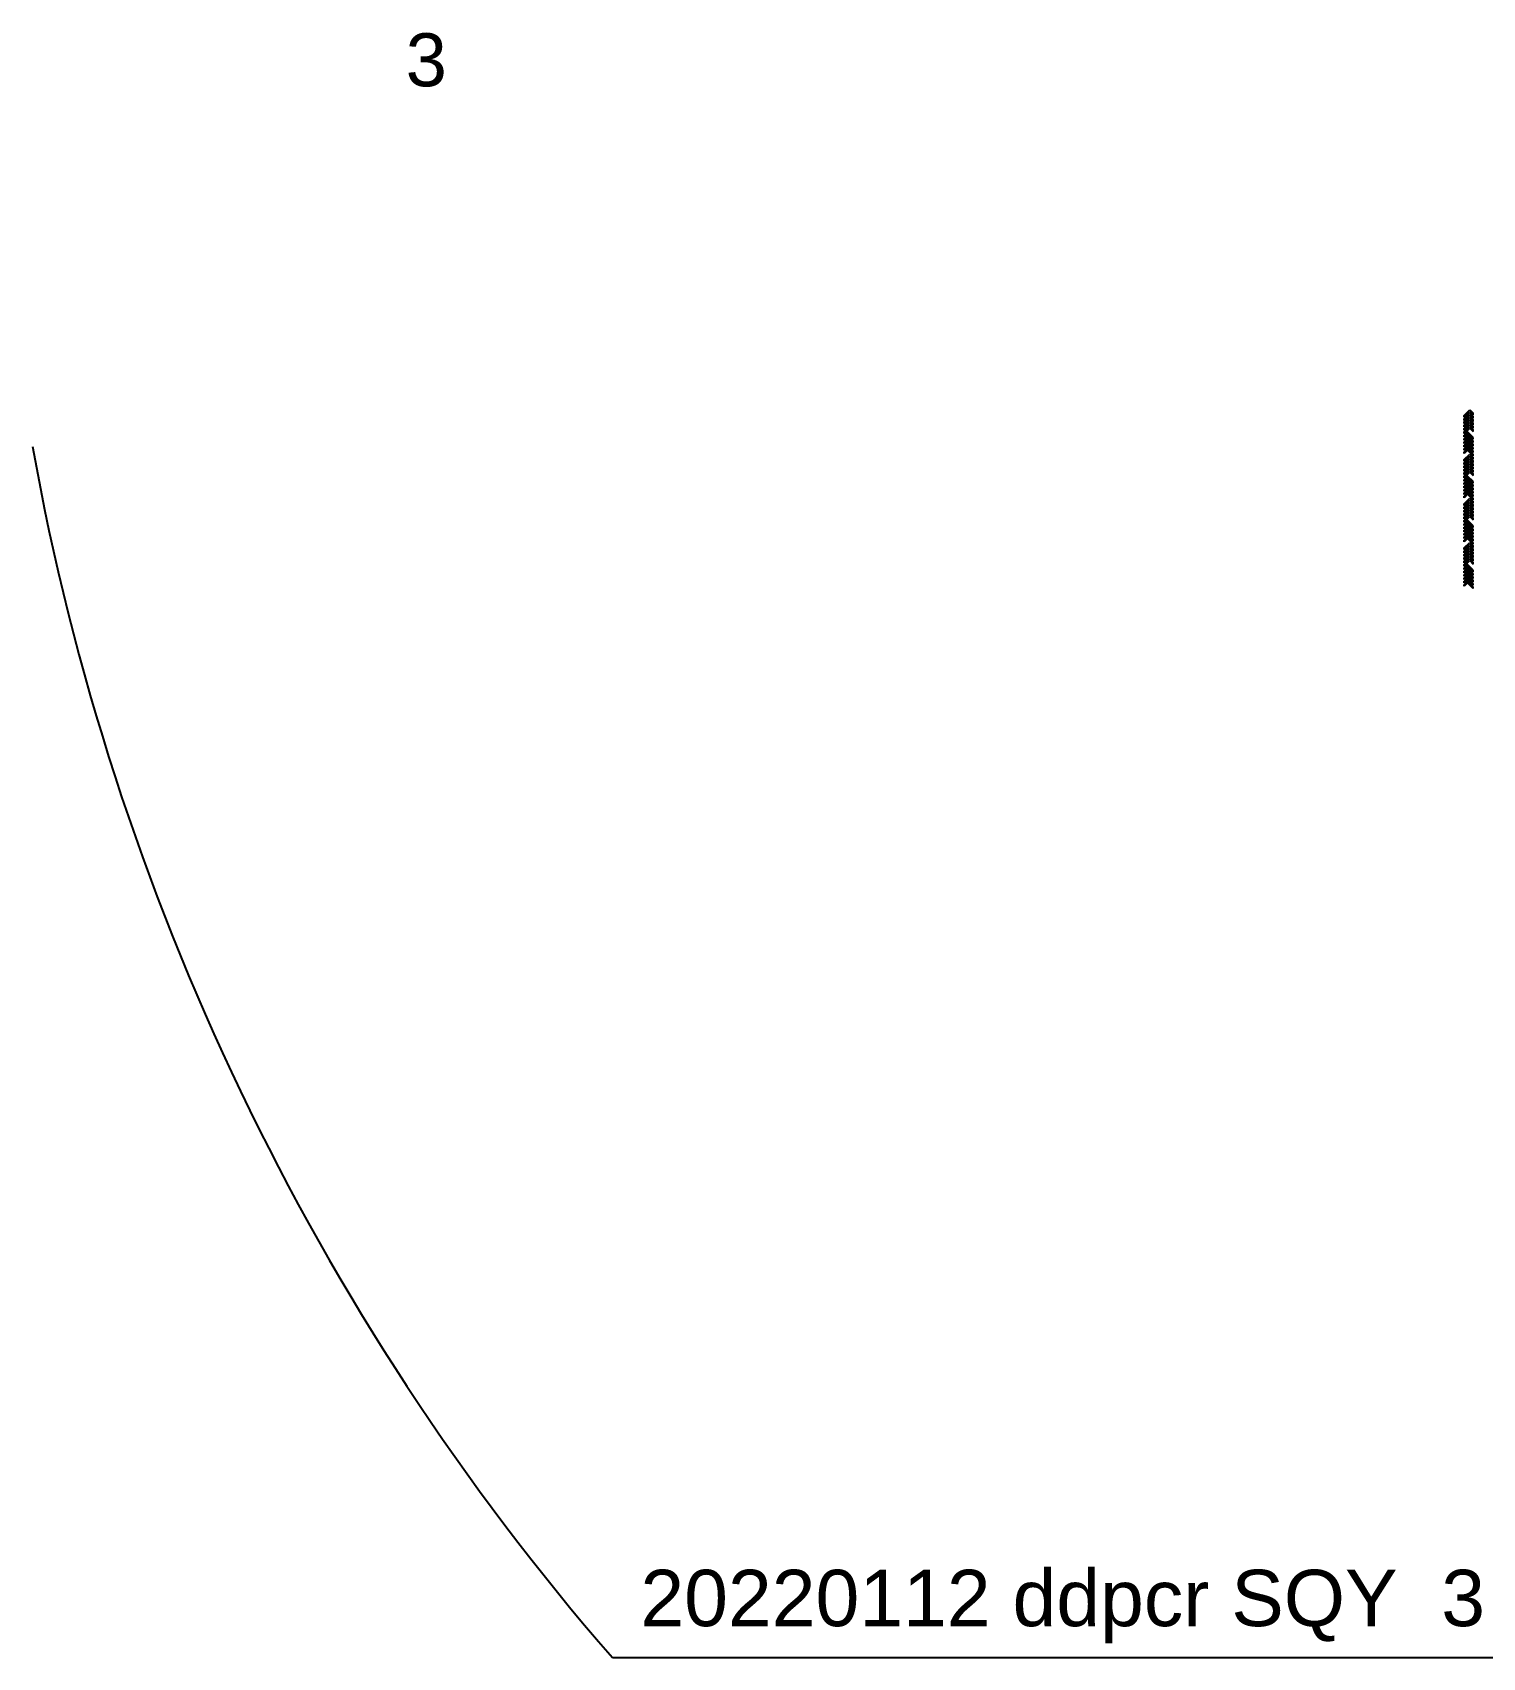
# Model space of a CAD drawing. Header units: millimetres. Extents: x 46777 to 318235, y 145162 to 336036.
# Drawn here: x 121777 to 143655, y 145162 to 169673 of the extents above; entities that cross this region are included whole.
import ezdxf

# ---------------------------------------------------------------- set-up
doc = ezdxf.new("R2010")
doc.units = ezdxf.units.MM
doc.styles.get("Standard").update_dxf_attribs({"font": 'arial.ttf'})

msp = doc.modelspace()

# ---------------------------------------------------------------- linework, layer by layer
at = {"color": 40, "true_color": 0xf8d731}
for p, q in [((143379, 163898), (143463, 163982)), ((143463, 163982), (143514, 163931)), ((143379, 163873), (143463, 163957)), ((143379, 163848), (143463, 163932)), ((143379, 163823), (143463, 163907)), ((143379, 163873), (143379, 163898)), ((143379, 163798), (143463, 163882)), ((143379, 163773), (143463, 163857)), ((143379, 163823), (143379, 163848)), ((143379, 163748), (143463, 163832)), ((143379, 163723), (143463, 163807)), ((143379, 163773), (143379, 163798)), ((143379, 163698), (143463, 163782)), ((143379, 163673), (143463, 163757)), ((143379, 163723), (143379, 163748)), ((143379, 163648), (143463, 163732)), ((143463, 163957), (143514, 163906)), ((143463, 163932), (143514, 163881)), ((143463, 163907), (143514, 163856)), ((143463, 163882), (143514, 163831)), ((143463, 163857), (143514, 163806)), ((143463, 163832), (143514, 163781)), ((143463, 163807), (143514, 163756)), ((143463, 163782), (143514, 163731)), ((143463, 163757), (143514, 163706)), ((143463, 163732), (143514, 163681)), ((143514, 163906), (143514, 163931)), ((143514, 163856), (143514, 163881)), ((143514, 163806), (143514, 163831)), ((143514, 163756), (143514, 163781)), ((143514, 163706), (143514, 163731)), ((143379, 163623), (143463, 163707)), ((143379, 163673), (143379, 163698)), ((143430, 163649), (143379, 163598)), ((143379, 163623), (143379, 163648)), ((143430, 163624), (143379, 163573)), ((143430, 163599), (143379, 163548)), ((143379, 163573), (143379, 163598)), ((143430, 163574), (143379, 163523)), ((143430, 163549), (143379, 163498)), ((143379, 163523), (143379, 163548)), ((143430, 163524), (143379, 163473)), ((143430, 163499), (143379, 163448)), ((143379, 163473), (143379, 163498)), ((143514, 163564), (143430, 163649)), ((143514, 163539), (143430, 163624)), ((143514, 163514), (143430, 163599)), ((143514, 163489), (143430, 163574)), ((143514, 163464), (143430, 163549)), ((143514, 163439), (143430, 163524)), ((143514, 163414), (143430, 163499)), ((143463, 163707), (143514, 163656)), ((143514, 163656), (143514, 163681)), ((143514, 163539), (143514, 163564)), ((143514, 163489), (143514, 163514)), ((143430, 163474), (143379, 163423)), ((143430, 163449), (143379, 163398)), ((143379, 163423), (143379, 163448)), ((143430, 163424), (143379, 163373)), ((143430, 163399), (143379, 163348)), ((143379, 163373), (143379, 163398)), ((143430, 163374), (143379, 163323)), ((143379, 163323), (143379, 163348)), ((143379, 163231), (143463, 163315)), ((143379, 163206), (143463, 163290)), ((143379, 163181), (143463, 163265)), ((143379, 163156), (143463, 163240)), ((143514, 163389), (143430, 163474)), ((143514, 163364), (143430, 163449)), ((143514, 163339), (143430, 163424)), ((143514, 163314), (143430, 163399)), ((143514, 163289), (143430, 163374)), ((143463, 163315), (143514, 163264)), ((143463, 163290), (143514, 163239)), ((143463, 163265), (143514, 163214)), ((143463, 163240), (143514, 163189)), ((143514, 163439), (143514, 163464)), ((143514, 163389), (143514, 163414)), ((143514, 163339), (143514, 163364)), ((143514, 163289), (143514, 163314)), ((143514, 163239), (143514, 163264)), ((143379, 163206), (143379, 163231)), ((143379, 163131), (143463, 163215)), ((143379, 163106), (143463, 163190)), ((143379, 163156), (143379, 163181)), ((143379, 163081), (143463, 163165)), ((143379, 163056), (143463, 163140)), ((143379, 163106), (143379, 163131)), ((143379, 163031), (143463, 163115)), ((143379, 163006), (143463, 163090)), ((143379, 163056), (143379, 163081)), ((143379, 162981), (143463, 163065)), ((143379, 162956), (143463, 163040)), ((143379, 163006), (143379, 163031)), ((143463, 163215), (143514, 163164)), ((143463, 163190), (143514, 163139)), ((143463, 163165), (143514, 163114)), ((143463, 163140), (143514, 163089)), ((143463, 163115), (143514, 163064)), ((143463, 163090), (143514, 163039)), ((143463, 163065), (143514, 163014)), ((143463, 163040), (143514, 162989)), ((143514, 163189), (143514, 163214)), ((143514, 163139), (143514, 163164)), ((143514, 163089), (143514, 163114)), ((143514, 163039), (143514, 163064)), ((143514, 162989), (143514, 163014)), ((143430, 162982), (143379, 162931)), ((143379, 162956), (143379, 162981)), ((143430, 162957), (143379, 162906)), ((143430, 162932), (143379, 162881)), ((143379, 162906), (143379, 162931)), ((143430, 162907), (143379, 162856)), ((143430, 162882), (143379, 162831)), ((143379, 162856), (143379, 162881)), ((143430, 162857), (143379, 162806)), ((143430, 162832), (143379, 162781)), ((143379, 162806), (143379, 162831)), ((143430, 162807), (143379, 162756)), ((143430, 162782), (143379, 162731)), ((143379, 162756), (143379, 162781)), ((143430, 162757), (143379, 162706)), ((143514, 162898), (143430, 162982)), ((143514, 162873), (143430, 162957)), ((143514, 162848), (143430, 162932)), ((143514, 162823), (143430, 162907)), ((143514, 162798), (143430, 162882)), ((143514, 162773), (143430, 162857)), ((143514, 162748), (143430, 162832)), ((143514, 162723), (143430, 162807)), ((143514, 162698), (143430, 162782)), ((143514, 162673), (143430, 162757)), ((143514, 162873), (143514, 162898)), ((143514, 162823), (143514, 162848)), ((143514, 162773), (143514, 162798)), ((143430, 162732), (143379, 162681)), ((143379, 162706), (143379, 162731)), ((143430, 162707), (143379, 162656)), ((143379, 162656), (143379, 162681)), ((143379, 162564), (143463, 162649)), ((143379, 162539), (143463, 162624)), ((143379, 162514), (143463, 162599)), ((143379, 162489), (143463, 162574)), ((143379, 162539), (143379, 162564)), ((143379, 162464), (143463, 162549)), ((143379, 162439), (143463, 162524)), ((143379, 162489), (143379, 162514)), ((143514, 162648), (143430, 162732)), ((143514, 162623), (143430, 162707)), ((143463, 162649), (143514, 162598)), ((143463, 162624), (143514, 162573)), ((143463, 162599), (143514, 162548)), ((143463, 162574), (143514, 162523)), ((143463, 162549), (143514, 162498)), ((143463, 162524), (143514, 162473)), ((143514, 162723), (143514, 162748)), ((143514, 162673), (143514, 162698)), ((143514, 162623), (143514, 162648)), ((143514, 162573), (143514, 162598)), ((143514, 162523), (143514, 162548)), ((143379, 162414), (143463, 162499)), ((143379, 162389), (143463, 162474)), ((143379, 162439), (143379, 162464)), ((143379, 162364), (143463, 162449)), ((143379, 162339), (143463, 162424)), ((143379, 162389), (143379, 162414)), ((143379, 162314), (143463, 162399)), ((143379, 162289), (143463, 162374)), ((143379, 162339), (143379, 162364)), ((143430, 162315), (143379, 162264)), ((143379, 162289), (143379, 162314)), ((143430, 162290), (143379, 162239)), ((143430, 162265), (143379, 162214)), ((143379, 162239), (143379, 162264)), ((143514, 162231), (143430, 162315)), ((143514, 162206), (143430, 162290)), ((143514, 162181), (143430, 162265)), ((143463, 162499), (143514, 162448)), ((143463, 162474), (143514, 162423)), ((143463, 162449), (143514, 162398)), ((143463, 162424), (143514, 162373)), ((143463, 162399), (143514, 162348)), ((143463, 162374), (143514, 162323)), ((143514, 162473), (143514, 162498)), ((143514, 162423), (143514, 162448)), ((143514, 162373), (143514, 162398)), ((143514, 162323), (143514, 162348)), ((143430, 162240), (143379, 162189)), ((143430, 162215), (143379, 162164)), ((143379, 162189), (143379, 162214)), ((143430, 162190), (143379, 162139)), ((143430, 162165), (143379, 162114)), ((143379, 162139), (143379, 162164)), ((143430, 162140), (143379, 162089)), ((143430, 162115), (143379, 162064)), ((143379, 162089), (143379, 162114)), ((143430, 162090), (143379, 162039)), ((143430, 162065), (143379, 162014)), ((143379, 162039), (143379, 162064)), ((143430, 162040), (143379, 161989)), ((143379, 161989), (143379, 162014)), ((143514, 162156), (143430, 162240)), ((143514, 162131), (143430, 162215)), ((143514, 162106), (143430, 162190)), ((143514, 162081), (143430, 162165)), ((143514, 162056), (143430, 162140)), ((143514, 162031), (143430, 162115)), ((143514, 162006), (143430, 162090)), ((143514, 161981), (143430, 162065)), ((143514, 161956), (143430, 162040)), ((143514, 162206), (143514, 162231)), ((143514, 162156), (143514, 162181)), ((143514, 162106), (143514, 162131)), ((143514, 162056), (143514, 162081)), ((143514, 162006), (143514, 162031)), ((143379, 161898), (143463, 161982)), ((143379, 161873), (143463, 161957)), ((143379, 161848), (143463, 161932)), ((143379, 161823), (143463, 161907)), ((143379, 161873), (143379, 161898)), ((143379, 161798), (143463, 161882)), ((143379, 161773), (143463, 161857)), ((143379, 161823), (143379, 161848)), ((143379, 161748), (143463, 161832)), ((143379, 161723), (143463, 161807)), ((143379, 161773), (143379, 161798)), ((143379, 161698), (143463, 161782)), ((143463, 161982), (143514, 161931)), ((143463, 161957), (143514, 161906)), ((143463, 161932), (143514, 161881)), ((143463, 161907), (143514, 161856)), ((143463, 161882), (143514, 161831)), ((143463, 161857), (143514, 161806)), ((143463, 161832), (143514, 161781)), ((143463, 161807), (143514, 161756)), ((143463, 161782), (143514, 161731)), ((143514, 161956), (143514, 161981)), ((143514, 161906), (143514, 161931)), ((143514, 161856), (143514, 161881)), ((143514, 161806), (143514, 161831)), ((143514, 161756), (143514, 161781)), ((143379, 161673), (143463, 161757)), ((143379, 161723), (143379, 161748)), ((143379, 161648), (143463, 161732)), ((143379, 161623), (143463, 161707)), ((143379, 161673), (143379, 161698)), ((143430, 161649), (143379, 161598)), ((143379, 161623), (143379, 161648)), ((143430, 161624), (143379, 161573)), ((143430, 161599), (143379, 161548)), ((143379, 161573), (143379, 161598)), ((143430, 161574), (143379, 161523)), ((143430, 161549), (143379, 161498)), ((143379, 161523), (143379, 161548)), ((143430, 161524), (143379, 161473)), ((143514, 161564), (143430, 161649)), ((143514, 161539), (143430, 161624)), ((143514, 161514), (143430, 161599)), ((143514, 161489), (143430, 161574)), ((143514, 161464), (143430, 161549)), ((143514, 161439), (143430, 161524)), ((143463, 161757), (143514, 161706)), ((143463, 161732), (143514, 161681)), ((143463, 161707), (143514, 161656)), ((143514, 161706), (143514, 161731)), ((143514, 161656), (143514, 161681)), ((143514, 161539), (143514, 161564)), ((143430, 161499), (143379, 161448)), ((143379, 161473), (143379, 161498)), ((143430, 161474), (143379, 161423)), ((143430, 161449), (143379, 161398)), ((143379, 161423), (143379, 161448)), ((143430, 161424), (143379, 161373)), ((143430, 161399), (143379, 161348)), ((143379, 161373), (143379, 161398)), ((143430, 161374), (143379, 161323)), ((143379, 161323), (143379, 161348)), ((143514, 161414), (143430, 161499)), ((143514, 161389), (143430, 161474)), ((143514, 161364), (143430, 161449)), ((143514, 161339), (143430, 161424)), ((143514, 161314), (143430, 161399)), ((143514, 161289), (143430, 161374)), ((143514, 161489), (143514, 161514)), ((143514, 161439), (143514, 161464)), ((143514, 161389), (143514, 161414)), ((143514, 161339), (143514, 161364)), ((143514, 161289), (143514, 161314))]:
    msp.add_line(p, q, dxfattribs=at)
msp.add_line((130526, 145162), (188028, 145162))
msp.add_arc((159277, 170162), 38100, 190.1817, 221.0083)

# ---------------------------------------------------------------- texts
msp.add_text('20220112 ddpcr SQY  3', height=850.29).set_placement((130949, 145635))
at = {"insert": (127408, 169661), "char_height": 800, "attachment_point": 1}
msp.add_mtext_dynamic_manual_height_columns('3', width=4149.51, gutter_width=12.5, heights=[0], dxfattribs=at)

doc.saveas('drawing.dxf')
